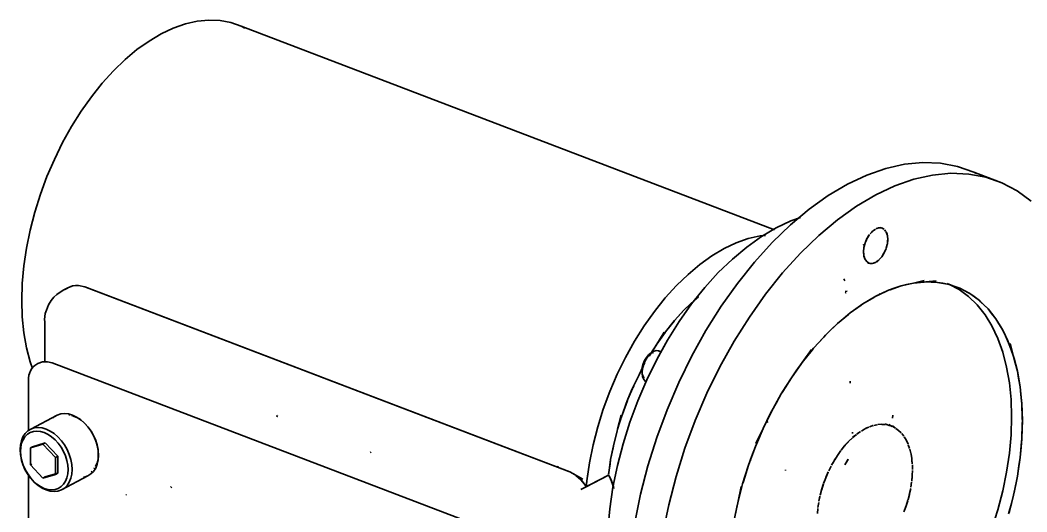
# Model space of a CAD drawing. Header units: millimetres. Extents: x 0 to 420, y 0 to 297.
# Drawn here: x 326.9 to 386.1, y 156.9 to 185.8 of the extents above; entities that cross this region are included whole.
import ezdxf

# ---------------------------------------------------------------- set-up
doc = ezdxf.new("R2010")
doc.units = ezdxf.units.MM
doc.header["$LTSCALE"] = 6
doc.layers.add('VISIVEL', color=7, linetype='Continuous', lineweight=35)

msp = doc.modelspace()

# ---------------------------------------------------------------- linework, layer by layer
at = {"layer": 'VISIVEL'}
for p, q in [((337.343, 185.742), (336.643, 185.585)), ((338.023, 185.809), (337.343, 185.742)), ((338.683, 185.782), (338.023, 185.809)), ((339.316, 185.662), (338.683, 185.782)), ((339.919, 185.452), (339.316, 185.662)), ((335.936, 185.339), (335.223, 185.002)), ((336.643, 185.585), (335.936, 185.339)), ((371.243, 173.499), (339.919, 185.452)), ((340.126, 185.342), (339.919, 185.452)), ((334.509, 184.579), (333.799, 184.075)), ((335.223, 185.002), (334.509, 184.579)), ((333.799, 184.075), (333.103, 183.492)), ((333.103, 183.492), (332.419, 182.832)), ((332.419, 182.832), (331.759, 182.102)), ((331.759, 182.102), (331.126, 181.312)), ((331.126, 181.312), (330.526, 180.462)), ((330.526, 180.462), (329.959, 179.559)), ((329.959, 179.559), (329.433, 178.612)), ((329.433, 178.612), (328.949, 177.629)), ((328.949, 177.629), (328.513, 176.615)), ((378.876, 177.339), (379.949, 177.442)), ((379.949, 177.442), (380.993, 177.399)), ((380.993, 177.399), (381.993, 177.212)), ((376.656, 176.699), (377.773, 177.092)), ((377.773, 177.092), (378.876, 177.339)), ((380.529, 176.709), (381.603, 176.812)), ((381.603, 176.812), (382.646, 176.769)), ((381.993, 177.212), (382.946, 176.882)), ((382.946, 176.882), (384.596, 176.249)), ((382.946, 176.882), (383.103, 176.799)), ((328.513, 176.615), (328.129, 175.579)), ((375.529, 176.169), (376.656, 176.699)), ((378.309, 176.069), (379.426, 176.462)), ((379.426, 176.462), (380.529, 176.709)), ((382.646, 176.769), (383.646, 176.582)), ((383.646, 176.582), (384.596, 176.249)), ((384.596, 176.249), (385.493, 175.775)), ((374.403, 175.502), (375.529, 176.169)), ((377.183, 175.539), (378.309, 176.069)), ((386.323, 175.165), (385.493, 175.775)), ((328.129, 175.579), (327.799, 174.529)), ((373.283, 174.705), (374.403, 175.502)), ((376.053, 174.872), (377.183, 175.539)), ((327.799, 174.529), (327.526, 173.472)), ((372.183, 173.782), (373.283, 174.705)), ((374.936, 174.075), (376.053, 174.872)), ((372.196, 174.012), (371.333, 173.605)), ((372.769, 174.212), (372.196, 174.012)), ((373.836, 173.152), (374.936, 174.075)), ((327.526, 173.472), (327.313, 172.415)), ((371.333, 173.605), (370.469, 173.092)), ((371.106, 172.742), (372.183, 173.782)), ((376.989, 173.402), (376.856, 173.259)), ((376.896, 173.302), (376.933, 173.342)), ((376.933, 173.342), (376.996, 173.412)), ((377.146, 173.519), (376.996, 173.412)), ((377.173, 173.539), (377.029, 173.439)), ((377.356, 173.605), (377.216, 173.555)), ((377.366, 173.609), (377.229, 173.562)), ((377.456, 173.605), (377.366, 173.609)), ((377.526, 173.602), (377.396, 173.609)), ((377.446, 173.632), (377.563, 173.589)), ((377.629, 173.552), (377.536, 173.602)), ((377.676, 173.529), (377.563, 173.589)), ((377.629, 173.552), (377.683, 173.525)), ((377.789, 173.389), (377.706, 173.499)), ((377.796, 173.382), (377.849, 173.232)), ((377.863, 173.192), (377.809, 173.345)), ((377.859, 173.279), (377.893, 172.939)), ((368.993, 172.722), (368.279, 172.389)), ((369.703, 172.972), (368.993, 172.722)), ((370.469, 173.092), (369.609, 172.482)), ((370.399, 173.129), (369.703, 172.972)), ((370.063, 171.592), (371.106, 172.742)), ((370.709, 173.159), (370.399, 173.129)), ((372.759, 172.112), (373.836, 173.152)), ((376.563, 172.712), (376.506, 172.502)), ((376.566, 172.725), (376.736, 173.125)), ((376.566, 172.725), (376.586, 172.775)), ((376.673, 172.975), (376.586, 172.775)), ((376.679, 172.989), (376.706, 173.032)), ((376.699, 173.022), (376.826, 173.225)), ((376.816, 173.212), (376.706, 173.032)), ((377.869, 172.672), (377.856, 172.622)), ((377.869, 172.689), (377.889, 172.892)), ((377.883, 172.852), (377.869, 172.672)), ((377.889, 172.952), (377.873, 173.139)), ((377.883, 172.852), (377.893, 172.939)), ((327.313, 172.415), (327.156, 171.372)), ((367.566, 171.965), (368.279, 172.389)), ((369.609, 172.482), (368.766, 171.775)), ((371.716, 170.962), (372.759, 172.112)), ((376.459, 172.639), (376.496, 172.595)), ((376.469, 172.185), (376.493, 172.452)), ((376.479, 172.089), (376.469, 172.185)), ((376.493, 172.439), (376.473, 172.232)), ((376.473, 172.172), (376.489, 171.989)), ((376.493, 171.942), (376.479, 172.089)), ((376.493, 172.452), (376.506, 172.502)), ((377.669, 172.112), (377.536, 171.902)), ((377.546, 171.912), (377.656, 172.092)), ((377.683, 172.135), (377.656, 172.092)), ((377.683, 172.135), (377.796, 172.399)), ((377.689, 172.149), (377.776, 172.352)), ((377.796, 172.399), (377.776, 172.352)), ((377.799, 172.412), (377.856, 172.622)), ((366.859, 171.459), (366.163, 170.875)), ((367.566, 171.965), (366.859, 171.459)), ((368.766, 171.775), (367.943, 170.975)), ((369.063, 170.342), (370.063, 171.592)), ((376.566, 171.745), (376.493, 171.942)), ((376.499, 171.932), (376.553, 171.779)), ((376.679, 171.602), (376.566, 171.745)), ((376.573, 171.735), (376.656, 171.625)), ((376.733, 171.572), (376.679, 171.599)), ((376.683, 171.582), (376.799, 171.535)), ((376.686, 171.595), (376.799, 171.535)), ((376.996, 171.515), (376.726, 171.525)), ((376.733, 171.572), (376.806, 171.532)), ((376.836, 171.522), (376.966, 171.519)), ((377.113, 171.555), (376.996, 171.515)), ((377.006, 171.519), (377.146, 171.569)), ((377.183, 171.579), (377.113, 171.555)), ((377.249, 171.629), (377.183, 171.579)), ((377.189, 171.589), (377.333, 171.689)), ((377.536, 171.902), (377.249, 171.585)), ((377.333, 171.689), (377.249, 171.629)), ((377.373, 171.722), (377.506, 171.865)), ((327.063, 170.342), (327.156, 171.372)), ((366.163, 170.875), (365.479, 170.215)), ((367.943, 170.975), (367.143, 170.095)), ((370.716, 169.712), (371.716, 170.962)), ((327.033, 169.342), (327.063, 170.342)), ((369.063, 170.342), (368.113, 168.999)), ((375.373, 170.499), (375.309, 170.605)), ((379.309, 170.342), (378.679, 170.202)), ((378.679, 170.202), (379.003, 170.275)), ((379.413, 170.365), (379.003, 170.275)), ((379.309, 170.342), (379.413, 170.365)), ((379.413, 170.365), (380.036, 170.505)), ((380.029, 170.425), (379.413, 170.365)), ((379.413, 170.365), (379.729, 170.395)), ((380.129, 170.435), (379.729, 170.395)), ((380.029, 170.425), (380.129, 170.435)), ((380.129, 170.435), (380.739, 170.492)), ((380.729, 170.409), (380.129, 170.435)), ((380.129, 170.435), (380.439, 170.422)), ((380.823, 170.405), (380.439, 170.422)), ((380.823, 170.405), (380.729, 170.409)), ((380.823, 170.405), (380.733, 170.422)), ((381.399, 170.299), (380.823, 170.405)), ((380.823, 170.405), (381.119, 170.352)), ((381.493, 170.282), (381.119, 170.352)), ((381.376, 170.342), (381.489, 170.302)), ((381.493, 170.282), (381.399, 170.299)), ((381.493, 170.282), (381.403, 170.312)), ((381.773, 170.182), (381.489, 170.302)), ((381.489, 170.302), (382.086, 169.989)), ((382.036, 170.092), (381.493, 170.282)), ((381.493, 170.282), (381.773, 170.182)), ((328.926, 169.539), (329.089, 169.695)), ((329.089, 169.695), (329.463, 169.942)), ((329.463, 169.942), (329.779, 170.112)), ((329.596, 169.999), (329.559, 169.962)), ((329.599, 169.999), (329.563, 169.965)), ((329.599, 169.999), (329.713, 170.072)), ((329.603, 170.002), (329.779, 170.112)), ((329.779, 170.112), (329.873, 170.145)), ((329.783, 170.112), (330.029, 170.199)), ((329.873, 170.145), (330.006, 170.192)), ((330.029, 170.199), (330.189, 170.212)), ((330.033, 170.202), (330.193, 170.212)), ((330.356, 170.225), (330.193, 170.212)), ((330.356, 170.225), (330.193, 170.212)), ((330.366, 170.225), (330.736, 170.142)), ((330.736, 170.142), (331.303, 169.925)), ((330.736, 170.142), (330.993, 170.045)), ((356.136, 160.449), (330.993, 170.045)), ((331.303, 169.925), (359.159, 159.295)), ((365.479, 170.215), (364.819, 169.489)), ((367.143, 170.095), (366.376, 169.135)), ((369.766, 168.369), (370.716, 169.712)), ((375.389, 169.869), (375.513, 169.882)), ((375.389, 169.869), (375.506, 169.882)), ((375.393, 169.792), (375.449, 169.805)), ((375.459, 169.809), (375.403, 169.795)), ((375.459, 169.809), (375.403, 169.795)), ((377.183, 169.585), (377.516, 169.742)), ((377.933, 169.939), (377.286, 169.635)), ((377.426, 169.705), (377.373, 169.722)), ((377.933, 169.939), (377.516, 169.742)), ((377.933, 169.939), (378.263, 170.055)), ((378.036, 169.975), (377.933, 169.939)), ((378.679, 170.202), (378.036, 169.975)), ((378.679, 170.202), (378.263, 170.055)), ((382.126, 170.059), (381.773, 170.182)), ((382.126, 170.059), (382.036, 170.092)), ((382.639, 169.582), (382.086, 169.989)), ((382.639, 169.789), (382.126, 170.059)), ((382.126, 170.059), (382.389, 169.919)), ((382.723, 169.745), (382.389, 169.919)), ((382.723, 169.745), (382.639, 169.789)), ((382.723, 169.745), (382.646, 169.802)), ((383.199, 169.395), (382.723, 169.745)), ((382.723, 169.745), (382.969, 169.565)), ((327.063, 168.372), (327.033, 169.342)), ((328.603, 169.089), (328.763, 169.339)), ((328.926, 169.539), (328.763, 169.339)), ((364.819, 169.489), (364.186, 168.695)), ((366.376, 169.135), (365.646, 168.105)), ((365.923, 168.775), (366.476, 169.309)), ((366.326, 169.165), (365.923, 168.775)), ((366.496, 169.329), (366.326, 169.165)), ((366.496, 169.329), (366.779, 169.565)), ((366.773, 169.559), (366.496, 169.329)), ((376.429, 169.142), (376.016, 168.845)), ((376.326, 169.069), (376.429, 169.142)), ((376.429, 169.142), (377.076, 169.525)), ((376.429, 169.142), (376.763, 169.339)), ((377.183, 169.585), (376.763, 169.339)), ((377.183, 169.585), (377.076, 169.525)), ((377.286, 169.635), (377.183, 169.585)), ((383.149, 169.085), (382.639, 169.582)), ((383.276, 169.339), (382.969, 169.565)), ((383.199, 169.395), (383.276, 169.339)), ((383.276, 169.339), (383.346, 169.269)), ((383.276, 169.339), (383.503, 169.119)), ((383.346, 169.269), (383.786, 168.842)), ((383.786, 168.842), (383.503, 169.119)), ((328.379, 168.219), (328.419, 168.569)), ((328.419, 168.569), (328.483, 168.762)), ((328.483, 168.762), (328.603, 169.089)), ((364.186, 168.695), (363.583, 167.845)), ((365.366, 168.162), (365.903, 168.752)), ((365.759, 168.592), (365.366, 168.162)), ((365.923, 168.775), (365.759, 168.592)), ((368.113, 168.999), (367.216, 167.575)), ((375.583, 168.525), (374.949, 167.995)), ((375.683, 168.609), (375.276, 168.269)), ((375.683, 168.609), (375.583, 168.525)), ((376.326, 169.069), (375.683, 168.609)), ((375.683, 168.609), (376.016, 168.845)), ((383.606, 168.505), (383.149, 169.085)), ((384.009, 167.842), (383.606, 168.505)), ((383.786, 168.842), (384.179, 168.342)), ((383.786, 168.842), (383.989, 168.585)), ((384.243, 168.262), (383.989, 168.585)), ((327.156, 167.442), (327.063, 168.372)), ((328.379, 168.219), (328.383, 168.092)), ((328.383, 165.739), (328.383, 168.092)), ((364.833, 167.492), (365.346, 168.135)), ((365.209, 167.965), (364.833, 167.492)), ((365.646, 168.105), (364.959, 167.015)), ((365.366, 168.162), (365.209, 167.965)), ((369.766, 168.369), (368.869, 166.945)), ((374.949, 167.995), (374.333, 167.399)), ((374.949, 167.995), (374.553, 167.609)), ((374.949, 167.995), (375.276, 168.269)), ((384.179, 168.342), (384.243, 168.262)), ((384.243, 168.262), (384.589, 167.692)), ((384.243, 168.262), (384.423, 167.969)), ((384.646, 167.599), (384.423, 167.969)), ((327.313, 166.562), (327.156, 167.442)), ((363.583, 167.845), (363.016, 166.945)), ((364.326, 166.779), (364.766, 167.479)), ((364.326, 166.779), (364.813, 167.465)), ((364.833, 167.492), (364.683, 167.282)), ((367.216, 167.575), (366.386, 166.082)), ((374.233, 167.302), (374.553, 167.609)), ((374.233, 167.302), (374.333, 167.399)), ((384.359, 167.105), (384.009, 167.842)), ((384.589, 167.692), (384.646, 167.599)), ((384.646, 167.599), (384.946, 166.965)), ((384.646, 167.599), (384.799, 167.272)), ((363.016, 166.945), (362.489, 165.999)), ((363.879, 166.069), (364.306, 166.745)), ((364.326, 166.779), (364.186, 166.555)), ((364.959, 167.015), (364.323, 165.869)), ((364.683, 167.282), (364.326, 166.779)), ((364.959, 167.015), (364.443, 166.089)), ((368.869, 166.945), (368.039, 165.449)), ((374.136, 167.195), (373.539, 166.535)), ((373.539, 166.535), (373.846, 166.875)), ((373.846, 166.875), (374.233, 167.302)), ((374.233, 167.302), (374.133, 167.205)), ((374.136, 167.195), (374.233, 167.302)), ((384.646, 166.299), (384.359, 167.105)), ((384.993, 166.862), (384.799, 167.272)), ((384.993, 166.862), (384.946, 166.965)), ((385.123, 166.505), (384.993, 166.862)), ((385.033, 166.752), (384.993, 166.862)), ((385.283, 166.055), (385.033, 166.752)), ((385.086, 166.815), (385.283, 166.055)), ((327.526, 165.735), (327.313, 166.562)), ((363.723, 165.999), (363.849, 166.142)), ((363.793, 166.049), (363.949, 166.222)), ((363.849, 166.142), (363.989, 166.242)), ((363.949, 166.222), (363.849, 166.142)), ((364.186, 166.555), (363.909, 166.115)), ((363.949, 166.222), (364.116, 166.342)), ((363.989, 166.242), (364.129, 166.289)), ((364.116, 166.342), (364.286, 166.399)), ((364.286, 166.399), (364.439, 166.392)), ((364.616, 166.325), (364.439, 166.392)), ((364.439, 166.392), (364.576, 166.322)), ((372.869, 165.702), (373.409, 166.462)), ((373.446, 166.419), (372.869, 165.702)), ((373.539, 166.535), (373.166, 166.072)), ((373.539, 166.535), (373.446, 166.419)), ((384.873, 165.429), (384.646, 166.299)), ((385.283, 166.055), (385.123, 166.505)), ((327.663, 165.352), (327.526, 165.735)), ((327.979, 165.642), (327.793, 165.519)), ((328.246, 165.735), (327.979, 165.642)), ((328.246, 165.735), (328.553, 165.745)), ((328.826, 165.675), (328.553, 165.745)), ((357.306, 154.805), (328.826, 165.675)), ((362.489, 165.999), (362.006, 165.015)), ((363.469, 165.412), (363.523, 165.622)), ((363.493, 165.349), (363.559, 165.595)), ((363.523, 165.622), (363.609, 165.819)), ((363.559, 165.595), (363.659, 165.835)), ((363.589, 165.602), (363.616, 165.655)), ((363.609, 165.819), (363.723, 165.999)), ((363.659, 165.835), (363.793, 166.049)), ((364.323, 165.869), (363.739, 164.679)), ((363.739, 164.679), (364.213, 165.642)), ((364.323, 165.869), (364.213, 165.642)), ((364.323, 165.869), (364.443, 166.089)), ((366.386, 166.082), (365.623, 164.529)), ((372.783, 165.579), (372.236, 164.805)), ((372.869, 165.702), (372.519, 165.205)), ((372.783, 165.579), (372.869, 165.702)), ((372.869, 165.702), (373.166, 166.072)), ((385.283, 166.055), (385.313, 165.935)), ((385.283, 166.055), (385.383, 165.669)), ((385.313, 165.935), (385.506, 165.185)), ((385.506, 165.185), (385.383, 165.669)), ((327.439, 164.782), (327.459, 164.955)), ((327.489, 165.052), (327.459, 164.955)), ((327.489, 165.052), (327.549, 165.215)), ((327.629, 165.339), (327.549, 165.215)), ((327.713, 165.439), (327.629, 165.339)), ((327.793, 165.519), (327.713, 165.439)), ((362.006, 165.015), (361.573, 163.999)), ((362.999, 164.392), (363.383, 165.175)), ((363.286, 164.979), (362.999, 164.392)), ((363.403, 165.222), (363.286, 164.979)), ((363.403, 165.222), (363.536, 165.492)), ((363.403, 165.222), (363.556, 165.492)), ((363.546, 165.475), (363.403, 165.222)), ((363.453, 165.209), (363.469, 165.412)), ((363.453, 165.209), (363.469, 165.029)), ((363.523, 164.875), (363.469, 165.029)), ((363.493, 164.885), (363.469, 165.029)), ((363.473, 165.105), (363.493, 165.349)), ((363.473, 165.105), (363.493, 164.885)), ((368.039, 165.449), (367.276, 163.895)), ((372.236, 164.805), (372.519, 165.205)), ((384.873, 165.429), (385.036, 164.502)), ((385.506, 165.185), (385.649, 164.389)), ((385.506, 165.185), (385.579, 164.775)), ((327.439, 164.715), (327.439, 164.782)), ((327.439, 164.715), (327.439, 161.722)), ((362.999, 164.392), (362.889, 164.142)), ((362.999, 164.392), (362.976, 164.339)), ((363.739, 164.679), (363.213, 163.452)), ((363.559, 164.705), (363.493, 164.885)), ((363.579, 164.805), (363.523, 164.875)), ((363.659, 164.575), (363.559, 164.705)), ((363.706, 164.549), (363.659, 164.575)), ((365.623, 164.529), (364.936, 162.925)), ((372.236, 164.805), (371.723, 163.989)), ((372.236, 164.805), (371.906, 164.279)), ((375.686, 164.549), (375.683, 164.605)), ((375.686, 164.549), (375.683, 164.602)), ((375.683, 164.495), (375.686, 164.555)), ((375.683, 164.485), (375.686, 164.549)), ((385.036, 164.502), (385.133, 163.525)), ((385.669, 164.259), (385.579, 164.775)), ((385.669, 164.259), (385.649, 164.385)), ((361.573, 163.999), (361.189, 162.965)), ((362.633, 163.539), (362.976, 164.339)), ((362.889, 164.142), (362.633, 163.539)), ((363.006, 164.249), (362.896, 164.279)), ((362.973, 164.292), (362.916, 164.305)), ((367.276, 163.895), (366.589, 162.295)), ((371.163, 162.999), (371.639, 163.855)), ((371.639, 163.855), (371.333, 163.302)), ((371.639, 163.855), (371.906, 164.279)), ((371.723, 163.989), (371.639, 163.855)), ((385.756, 163.419), (385.669, 164.259)), ((385.669, 164.259), (385.713, 163.825)), ((385.769, 163.282), (385.713, 163.825)), ((362.309, 162.665), (362.606, 163.472)), ((362.536, 163.282), (362.309, 162.665)), ((362.633, 163.539), (362.536, 163.282)), ((362.633, 163.539), (362.606, 163.472)), ((363.213, 163.452), (362.746, 162.195)), ((371.086, 162.862), (371.333, 163.302)), ((371.316, 163.309), (371.373, 163.285)), ((385.166, 162.502), (385.133, 163.525)), ((385.769, 163.282), (385.756, 163.419)), ((385.796, 162.402), (385.769, 163.282)), ((385.769, 163.282), (385.783, 162.829)), ((327.566, 161.785), (329.119, 162.612)), ((328.936, 162.499), (329.119, 162.612)), ((329.119, 162.612), (329.323, 162.679)), ((329.323, 162.679), (329.543, 162.702)), ((329.543, 162.702), (329.776, 162.679)), ((330.016, 162.609), (329.776, 162.679)), ((329.799, 162.625), (329.853, 162.622)), ((330.016, 162.609), (330.253, 162.495)), ((361.189, 162.965), (360.859, 161.912)), ((362.029, 161.782), (362.239, 162.595)), ((362.309, 162.665), (362.226, 162.405)), ((362.309, 162.665), (362.283, 162.582)), ((364.936, 162.925), (364.329, 161.292)), ((371.016, 162.719), (370.576, 161.825)), ((371.086, 162.862), (370.803, 162.285)), ((371.016, 162.719), (371.086, 162.862)), ((371.086, 162.862), (371.163, 162.999)), ((378.173, 162.425), (378.189, 162.609)), ((385.803, 162.262), (385.783, 162.829)), ((328.859, 162.422), (328.936, 162.499)), ((330.079, 162.555), (329.966, 162.589)), ((330.079, 162.555), (330.306, 162.449)), ((330.253, 162.495), (330.486, 162.342)), ((330.306, 162.449), (330.529, 162.302)), ((330.486, 162.342), (330.709, 162.152)), ((330.529, 162.302), (330.739, 162.119)), ((330.709, 162.152), (330.913, 161.925)), ((330.739, 162.119), (330.913, 161.925)), ((330.739, 162.119), (330.933, 161.905)), ((342.053, 162.585), (342.003, 162.549)), ((342.003, 162.549), (342.053, 162.582)), ((342.003, 162.545), (342.063, 162.525)), ((342.023, 162.539), (342.079, 162.519)), ((362.029, 161.782), (362.283, 162.582)), ((362.226, 162.405), (362.029, 161.782)), ((362.746, 162.195), (362.346, 160.925)), ((366.589, 162.295), (365.983, 160.659)), ((370.576, 161.825), (370.803, 162.285)), ((370.846, 162.175), (370.769, 162.265)), ((377.266, 162.045), (377.073, 162.002)), ((377.073, 162.002), (377.239, 162.039)), ((377.499, 162.069), (377.309, 162.049)), ((377.726, 162.059), (377.503, 162.069)), ((377.726, 162.059), (377.543, 162.065)), ((377.749, 162.095), (377.979, 162.005)), ((377.943, 162.019), (377.766, 162.052)), ((377.766, 162.052), (377.933, 162.022)), ((378.153, 161.945), (377.956, 162.049)), ((378.149, 161.949), (377.979, 162.005)), ((377.979, 162.005), (378.136, 161.952)), ((385.133, 161.449), (385.166, 162.502)), ((385.769, 161.205), (385.796, 162.115)), ((385.803, 162.262), (385.786, 161.792)), ((385.803, 162.262), (385.796, 162.402)), ((385.803, 162.262), (385.796, 162.115)), ((327.103, 161.329), (327.229, 161.519)), ((327.223, 161.335), (327.366, 161.479)), ((327.229, 161.519), (327.386, 161.675)), ((327.366, 161.479), (327.533, 161.582)), ((327.386, 161.675), (327.566, 161.785)), ((327.533, 161.582), (327.719, 161.642)), ((327.566, 161.785), (327.769, 161.855)), ((327.719, 161.642), (327.923, 161.665)), ((327.769, 161.855), (327.993, 161.879)), ((327.923, 161.665), (328.136, 161.642)), ((327.993, 161.879), (328.226, 161.855)), ((328.356, 161.579), (328.136, 161.642)), ((328.463, 161.785), (328.226, 161.855)), ((328.356, 161.579), (328.576, 161.475)), ((328.463, 161.785), (328.703, 161.672)), ((328.576, 161.475), (328.789, 161.335)), ((328.703, 161.672), (328.936, 161.519)), ((328.936, 161.519), (329.156, 161.325)), ((330.913, 161.925), (331.093, 161.675)), ((330.933, 161.905), (331.106, 161.665)), ((331.093, 161.675), (331.249, 161.402)), ((331.106, 161.665), (331.253, 161.409)), ((331.253, 161.409), (331.373, 161.135)), ((360.859, 161.912), (360.586, 160.855)), ((361.799, 160.892), (361.999, 161.662)), ((361.963, 161.519), (361.799, 160.892)), ((362.029, 161.782), (361.999, 161.662)), ((370.576, 161.825), (370.146, 160.945)), ((370.183, 160.905), (370.576, 161.825)), ((370.576, 161.825), (370.323, 161.232)), ((375.816, 161.302), (376.059, 161.475)), ((375.819, 161.539), (375.826, 161.599)), ((375.826, 161.592), (375.819, 161.535)), ((376.056, 161.472), (375.833, 161.285)), ((376.056, 161.472), (375.859, 161.309)), ((376.299, 161.645), (376.076, 161.485)), ((376.099, 161.505), (376.299, 161.645)), ((376.543, 161.792), (376.343, 161.672)), ((376.343, 161.672), (376.526, 161.782)), ((376.673, 161.852), (376.563, 161.802)), ((376.786, 161.905), (376.586, 161.812)), ((376.769, 161.899), (376.673, 161.852)), ((377.029, 161.992), (376.829, 161.922)), ((376.829, 161.922), (377.026, 161.992)), ((378.346, 161.845), (378.166, 161.979)), ((378.346, 161.845), (378.186, 161.929)), ((378.526, 161.712), (378.376, 161.822)), ((378.676, 161.565), (378.526, 161.712)), ((378.689, 161.552), (378.553, 161.685)), ((378.839, 161.365), (378.716, 161.519)), ((378.716, 161.519), (378.833, 161.372)), ((385.036, 160.365), (385.133, 161.449)), ((385.769, 161.205), (385.786, 161.792)), ((326.939, 160.582), (326.956, 160.855)), ((326.956, 160.855), (327.013, 161.105)), ((326.973, 160.725), (327.026, 160.955)), ((327.013, 161.105), (327.103, 161.329)), ((327.026, 160.955), (327.109, 161.162)), ((327.109, 161.162), (327.223, 161.335)), ((328.409, 160.972), (327.539, 160.685)), ((328.279, 160.902), (327.539, 160.685)), ((328.409, 160.972), (327.669, 160.752)), ((328.409, 160.972), (328.279, 160.902)), ((328.279, 160.902), (329.019, 160.119)), ((328.409, 160.972), (329.149, 160.189)), ((328.789, 161.335), (328.989, 161.159)), ((328.989, 161.159), (329.179, 160.952)), ((329.156, 161.325), (329.359, 161.102)), ((329.179, 160.952), (329.346, 160.722)), ((329.359, 161.102), (329.543, 160.852)), ((329.543, 160.852), (329.699, 160.579)), ((331.249, 161.402), (331.376, 161.115)), ((331.373, 161.135), (331.459, 160.855)), ((331.376, 161.115), (331.466, 160.822)), ((331.459, 160.855), (331.513, 160.579)), ((331.466, 160.822), (331.523, 160.529)), ((360.586, 160.855), (360.369, 159.802)), ((361.799, 160.892), (361.746, 160.629)), ((361.799, 160.892), (361.759, 160.685)), ((362.346, 160.925), (362.016, 159.645)), ((364.329, 161.292), (363.809, 159.632)), ((370.119, 160.759), (370.323, 161.232)), ((370.119, 160.759), (370.183, 160.905)), ((375.586, 161.049), (375.353, 160.822)), ((375.399, 160.842), (375.363, 160.802)), ((375.583, 161.045), (375.399, 160.842)), ((375.816, 161.272), (375.586, 161.049)), ((375.816, 161.272), (375.626, 161.089)), ((378.969, 161.149), (378.863, 161.325)), ((378.863, 161.325), (378.966, 161.155)), ((379.086, 160.909), (378.973, 161.149)), ((379.083, 160.912), (378.989, 161.109)), ((379.086, 160.909), (379.046, 160.989)), ((379.086, 160.909), (379.049, 160.982)), ((379.083, 160.912), (379.049, 160.982)), ((379.176, 160.649), (379.099, 160.865)), ((385.669, 160.125), (385.756, 161.055)), ((385.769, 161.205), (385.726, 160.725)), ((385.769, 161.205), (385.756, 161.055)), ((326.956, 160.295), (326.939, 160.582)), ((326.956, 160.475), (326.973, 160.725)), ((326.973, 160.212), (326.956, 160.475)), ((327.013, 160.002), (326.956, 160.295)), ((327.669, 160.752), (327.539, 160.685)), ((327.539, 159.685), (327.539, 160.685)), ((327.669, 160.695), (327.669, 160.752)), ((329.346, 160.722), (329.486, 160.472)), ((329.486, 160.472), (329.603, 160.209)), ((329.699, 160.579), (329.823, 160.292)), ((329.823, 160.292), (329.916, 159.999)), ((331.513, 160.579), (331.529, 160.305)), ((331.529, 160.305), (331.513, 160.045)), ((331.523, 160.529), (331.539, 160.242)), ((331.539, 160.242), (331.523, 159.969)), ((347.549, 160.439), (347.496, 160.409)), ((359.219, 159.275), (356.136, 160.449)), ((361.619, 160.002), (361.759, 160.685)), ((361.746, 160.629), (361.619, 160.002)), ((365.463, 159.002), (365.983, 160.659)), ((369.773, 159.819), (370.119, 160.759)), ((370.119, 160.759), (369.896, 160.152)), ((374.936, 160.235), (374.776, 159.982)), ((375.146, 160.529), (374.939, 160.239)), ((375.143, 160.525), (374.939, 160.239)), ((374.973, 160.289), (374.939, 160.239)), ((375.143, 160.525), (374.973, 160.289)), ((375.359, 160.799), (375.156, 160.545)), ((375.359, 160.799), (375.179, 160.575)), ((379.249, 160.365), (379.189, 160.599)), ((379.259, 160.312), (379.253, 160.362)), ((379.303, 160.065), (379.259, 160.312)), ((384.873, 159.265), (385.036, 160.365)), ((385.669, 160.125), (385.726, 160.725)), ((327.026, 159.945), (326.973, 160.212)), ((327.103, 159.709), (327.013, 160.002)), ((327.026, 159.945), (327.013, 160.002)), ((327.109, 159.675), (327.026, 159.945)), ((327.229, 159.422), (327.103, 159.709)), ((327.223, 159.412), (327.109, 159.675)), ((327.626, 159.732), (327.539, 159.685)), ((328.279, 158.902), (327.539, 159.685)), ((329.149, 160.189), (329.019, 160.119)), ((329.019, 160.119), (329.019, 159.119)), ((329.149, 160.189), (329.149, 159.189)), ((329.603, 160.209), (329.686, 159.942)), ((329.686, 159.942), (329.736, 159.672)), ((329.736, 159.672), (329.756, 159.409)), ((329.916, 159.999), (329.969, 159.705)), ((329.969, 159.705), (329.989, 159.419)), ((331.459, 159.809), (331.373, 159.595)), ((331.466, 159.719), (331.376, 159.495)), ((331.513, 160.045), (331.459, 159.809)), ((331.523, 159.969), (331.466, 159.719)), ((360.369, 159.802), (360.216, 158.755)), ((360.369, 159.802), (360.236, 158.885)), ((361.583, 159.745), (361.489, 159.122)), ((361.619, 160.002), (361.503, 159.219)), ((361.619, 160.002), (361.583, 159.745)), ((362.016, 159.645), (361.756, 158.369)), ((369.416, 158.715), (369.716, 159.665)), ((369.716, 159.665), (369.523, 159.052)), ((369.716, 159.665), (369.896, 160.152)), ((369.773, 159.819), (369.716, 159.665)), ((369.813, 159.955), (369.833, 159.905)), ((374.743, 159.925), (374.593, 159.662)), ((374.743, 159.925), (374.679, 159.812)), ((374.746, 159.932), (374.916, 160.205)), ((374.776, 159.982), (374.746, 159.932)), ((375.379, 159.689), (375.559, 160.012)), ((375.379, 159.689), (375.573, 159.995)), ((379.309, 160.009), (379.303, 160.062)), ((379.336, 159.749), (379.309, 160.009)), ((379.336, 159.749), (379.313, 159.969)), ((379.346, 159.415), (379.339, 159.689)), ((379.346, 159.412), (379.339, 159.689)), ((385.506, 159.022), (385.599, 159.635)), ((385.669, 160.125), (385.529, 159.179)), ((385.669, 160.125), (385.599, 159.635)), ((327.366, 159.162), (327.223, 159.412)), ((327.386, 159.149), (327.229, 159.422)), ((327.533, 158.932), (327.366, 159.162)), ((327.566, 158.899), (327.386, 159.149)), ((327.439, 159.145), (327.439, 133.775)), ((329.019, 159.119), (328.279, 158.902)), ((329.149, 159.189), (328.409, 158.972)), ((329.019, 159.119), (328.409, 158.972)), ((329.149, 159.189), (329.019, 159.119)), ((329.736, 159.159), (329.686, 158.929)), ((329.756, 159.409), (329.736, 159.159)), ((329.969, 159.145), (329.916, 158.895)), ((329.989, 159.419), (329.969, 159.145)), ((331.093, 159.149), (330.913, 159.039)), ((331.249, 159.302), (331.093, 159.149)), ((331.143, 159.305), (331.106, 159.269)), ((331.376, 159.495), (331.249, 159.302)), ((331.313, 159.505), (331.283, 159.459)), ((358.516, 159.589), (358.486, 159.542)), ((358.529, 159.599), (358.499, 159.555)), ((359.159, 159.295), (359.219, 159.275)), ((359.219, 159.275), (359.983, 158.852)), ((359.226, 159.269), (359.579, 159.075)), ((359.579, 159.075), (359.689, 158.975)), ((359.873, 158.812), (359.579, 159.069)), ((359.586, 159.069), (359.723, 158.945)), ((359.876, 158.235), (361.486, 159.089)), ((360.183, 158.399), (361.486, 159.089)), ((361.533, 159.012), (361.486, 159.089)), ((361.543, 159.002), (361.486, 159.089)), ((361.489, 159.122), (361.503, 159.219)), ((363.809, 159.632), (363.376, 157.962)), ((369.523, 159.052), (369.369, 158.562)), ((371.883, 159.345), (371.886, 159.395)), ((374.399, 159.269), (374.249, 158.922)), ((374.399, 159.269), (374.259, 158.945)), ((374.396, 159.265), (374.276, 158.982)), ((374.426, 159.325), (374.563, 159.602)), ((379.303, 158.719), (379.336, 159.069)), ((379.336, 159.072), (379.346, 159.355)), ((384.646, 158.155), (384.873, 159.265)), ((385.529, 159.179), (385.506, 159.022)), ((327.719, 158.725), (327.533, 158.932)), ((327.769, 158.672), (327.533, 158.932)), ((327.769, 158.672), (327.566, 158.899)), ((327.923, 158.552), (327.719, 158.725)), ((327.993, 158.482), (327.769, 158.672)), ((328.136, 158.409), (327.923, 158.552)), ((328.226, 158.325), (327.993, 158.482)), ((328.409, 158.972), (328.279, 158.902)), ((329.486, 158.549), (329.346, 158.409)), ((329.359, 158.212), (330.913, 159.039)), ((329.603, 158.722), (329.486, 158.549)), ((329.699, 158.479), (329.543, 158.325)), ((329.686, 158.929), (329.603, 158.722)), ((329.823, 158.669), (329.699, 158.479)), ((329.916, 158.895), (329.823, 158.669)), ((330.709, 158.969), (330.653, 158.962)), ((330.913, 159.039), (330.709, 158.969)), ((359.873, 158.812), (359.723, 158.945)), ((359.873, 158.812), (360.093, 158.545)), ((359.879, 158.805), (360.089, 158.545)), ((360.093, 158.542), (360.183, 158.399)), ((360.183, 158.399), (360.113, 158.509)), ((360.183, 158.399), (360.216, 158.755)), ((360.196, 158.532), (360.186, 158.429)), ((360.216, 158.755), (360.196, 158.532)), ((360.216, 158.755), (360.236, 158.885)), ((361.653, 158.772), (361.543, 159.002)), ((361.543, 159.002), (361.663, 158.752)), ((361.666, 158.745), (361.773, 158.439)), ((361.783, 158.405), (361.676, 158.715)), ((365.463, 159.002), (365.029, 157.332)), ((369.369, 158.562), (369.209, 157.942)), ((369.329, 158.409), (369.369, 158.562)), ((369.369, 158.562), (369.416, 158.712)), ((374.119, 158.569), (374.006, 158.209)), ((374.006, 158.209), (374.106, 158.532)), ((374.119, 158.569), (374.013, 158.232)), ((374.026, 158.269), (374.116, 158.565)), ((374.249, 158.922), (374.129, 158.592)), ((374.139, 158.629), (374.249, 158.922)), ((374.139, 158.629), (374.249, 158.919)), ((379.253, 158.365), (379.296, 158.659)), ((379.306, 158.722), (379.329, 159.012)), ((385.283, 157.912), (385.406, 158.529)), ((385.313, 158.065), (385.506, 159.022)), ((385.506, 159.022), (385.406, 158.529)), ((328.356, 158.305), (328.136, 158.409)), ((328.463, 158.215), (328.226, 158.325)), ((328.576, 158.242), (328.356, 158.305)), ((328.703, 158.145), (328.463, 158.215)), ((328.789, 158.222), (328.576, 158.242)), ((328.936, 158.122), (328.703, 158.145)), ((328.989, 158.242), (328.789, 158.222)), ((329.156, 158.145), (328.936, 158.122)), ((329.179, 158.305), (328.989, 158.242)), ((329.359, 158.212), (329.156, 158.145)), ((329.346, 158.409), (329.179, 158.305)), ((329.543, 158.325), (329.359, 158.212)), ((333.183, 157.942), (333.139, 157.905)), ((333.193, 157.952), (333.146, 157.912)), ((335.843, 158.329), (335.766, 158.422)), ((361.756, 158.369), (361.569, 157.102)), ((361.793, 158.289), (361.766, 158.395)), ((361.783, 158.405), (361.803, 158.299)), ((363.376, 157.962), (363.039, 156.299)), ((369.079, 157.449), (369.276, 158.415)), ((369.079, 157.449), (369.329, 158.409)), ((369.079, 157.449), (369.209, 157.942)), ((373.929, 157.909), (374.006, 158.205)), ((373.929, 157.909), (373.966, 158.052)), ((374.006, 158.209), (373.966, 158.052)), ((379.086, 157.639), (379.179, 157.999)), ((379.086, 157.642), (379.163, 157.939)), ((379.086, 157.639), (379.163, 157.939)), ((379.163, 157.939), (379.179, 157.999)), ((379.179, 158.005), (379.239, 158.299)), ((384.359, 157.042), (384.646, 158.155)), ((385.033, 156.955), (385.283, 157.912)), ((385.283, 157.912), (385.153, 157.419)), ((385.283, 157.912), (385.313, 158.065)), ((365.029, 157.332), (364.693, 155.665)), ((368.856, 156.339), (369.049, 157.295)), ((369.079, 157.449), (368.956, 156.832)), ((369.049, 157.295), (369.079, 157.449)), ((373.796, 157.189), (373.839, 157.482)), ((373.853, 157.549), (373.913, 157.842)), ((373.853, 157.549), (373.903, 157.805)), ((378.973, 157.279), (378.843, 156.925)), ((378.973, 157.279), (379.076, 157.612)), ((378.973, 157.282), (379.066, 157.579)), ((384.993, 156.802), (385.153, 157.419)), ((361.569, 157.102), (361.456, 155.859)), ((373.759, 156.835), (373.786, 157.125)), ((378.843, 156.925), (378.949, 157.219)), ((384.009, 155.939), (384.359, 157.042)), ((385.033, 156.955), (384.993, 156.802))]:
    msp.add_line(p, q, dxfattribs=at)

doc.saveas('drawing.dxf')
